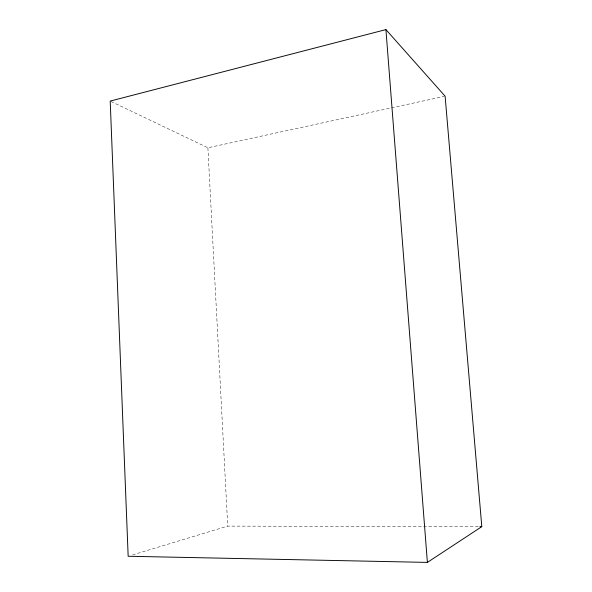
<?xml version="1.0" encoding="UTF-8"?>
<svg xmlns="http://www.w3.org/2000/svg" width="592" height="592" viewBox="0 0 592 592"><rect width="100%" height="100%" fill="white"/><g stroke="black" fill="none" stroke-linecap="round" stroke-linejoin="round"><path stroke-width="0.44" stroke-dasharray="2.96 2.22" d="M132.564 554.919L227.735 526.11L479.949 526.636M111.03 101.476L207.896 147.778L444.215 96.392M207.896 147.778L227.735 526.11"/><path stroke-width="0.89" d="M427.387 562.4L481.799 526.643L445.117 96.193L385.917 29.6L110.201 101.077L128.161 556.258L427.387 562.4L385.917 29.6M479.949 526.636L481.799 526.643"/></g></svg>
